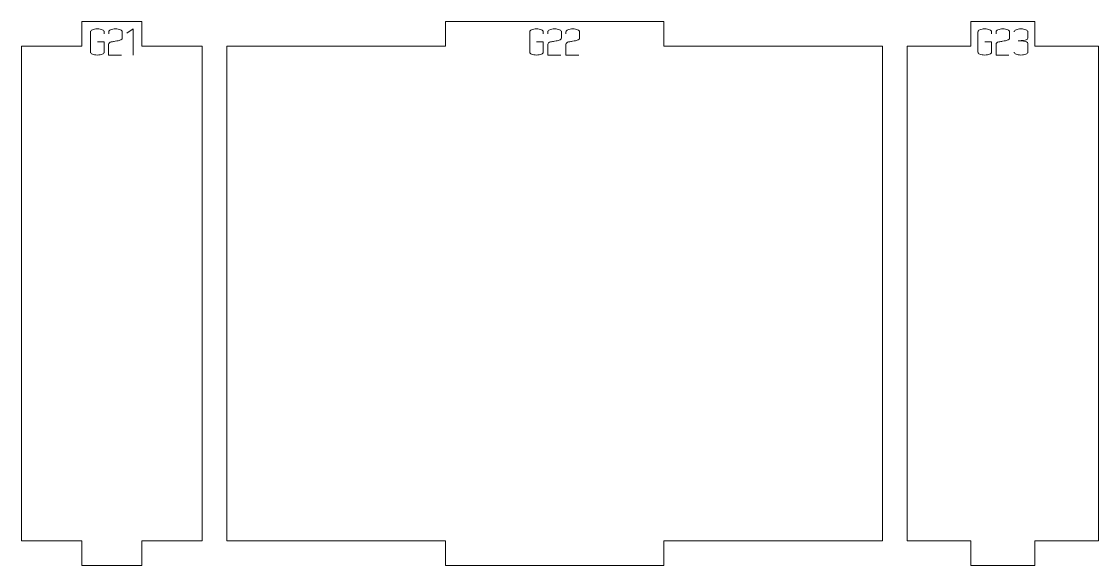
# Model space of a CAD drawing. Header units: centimetres. Extents: x -249 to 275, y -506 to 461.
# Drawn here: x -84.86 to -71.8, y -77.45 to -70.85 of the extents above; entities that cross this region are included whole.
import ezdxf

# ---------------------------------------------------------------- set-up
doc = ezdxf.new("R2010")
doc.units = ezdxf.units.CM
doc.header["$MEASUREMENT"] = 0
doc.layers.add('Capa 1', color=7, linetype='Continuous')

msp = doc.modelspace()

# ---------------------------------------------------------------- hatches: boundary and pattern name
at = {"layer": 'Capa 1', "true_color": 0x3e4095}
h = msp.add_hatch(color=175, dxfattribs=at)
edge = h.paths.add_edge_path()
edge.add_spline(control_points=[(-83.85869, -71.21865), (-83.85869, -71.22843), (-83.86656, -71.23676), (-83.88231, -71.24364), (-83.89805, -71.25052), (-83.9177, -71.25396), (-83.94124, -71.25396), (-83.96478, -71.25396), (-83.98443, -71.25052), (-84.00017, -71.24364), (-84.01592, -71.23676), (-84.02379, -71.22843), (-84.02379, -71.21865), (-84.02379, -71.21865), (-84.02379, -70.97283), (-84.02379, -70.97283), (-84.02379, -70.96305), (-84.01592, -70.95472), (-84.00017, -70.94784), (-83.98443, -70.94096), (-83.96478, -70.93752), (-83.94124, -70.93752), (-83.9177, -70.93752), (-83.89805, -70.94096), (-83.88231, -70.94784), (-83.86656, -70.95472), (-83.85869, -70.96305), (-83.85869, -70.97283), (-83.85869, -70.97283), (-83.85869, -70.9953), (-83.85869, -70.9953), (-83.85869, -70.9953), (-83.85869, -70.97283), (-83.85869, -70.97283), (-83.85869, -70.96305), (-83.86656, -70.95472), (-83.88231, -70.94784), (-83.89805, -70.94096), (-83.9177, -70.93752), (-83.94124, -70.93752), (-83.96478, -70.93752), (-83.98443, -70.94096), (-84.00017, -70.94784), (-84.01592, -70.95472), (-84.02379, -70.96305), (-84.02379, -70.97283), (-84.02379, -70.97283), (-84.02379, -71.21865), (-84.02379, -71.21865), (-84.02379, -71.22843), (-84.01592, -71.23676), (-84.00017, -71.24364), (-83.98443, -71.25052), (-83.96478, -71.25396), (-83.94124, -71.25396), (-83.9177, -71.25396), (-83.89805, -71.25052), (-83.88231, -71.24364), (-83.86656, -71.23676), (-83.85869, -71.22843), (-83.85869, -71.21865), (-83.85869, -71.21865), (-83.85869, -71.09574), (-83.85869, -71.09574), (-83.85869, -71.09574), (-83.94032, -71.09574), (-83.94032, -71.09574), (-83.94032, -71.09574), (-83.85869, -71.09574), (-83.85869, -71.09574), (-83.85869, -71.09574), (-83.85869, -71.21865), (-83.85869, -71.21865)], knot_values=[0, 0, 0, 0, 0.04166667, 0.04166667, 0.04166667, 0.08333333, 0.08333333, 0.08333333, 0.125, 0.125, 0.125, 0.16666667, 0.16666667, 0.16666667, 0.20833333, 0.20833333, 0.20833333, 0.25, 0.25, 0.25, 0.29166667, 0.29166667, 0.29166667, 0.33333333, 0.33333333, 0.33333333, 0.375, 0.375, 0.375, 0.41666667, 0.41666667, 0.41666667, 0.45833333, 0.45833333, 0.45833333, 0.5, 0.5, 0.5, 0.54166667, 0.54166667, 0.54166667, 0.58333333, 0.58333333, 0.58333333, 0.625, 0.625, 0.625, 0.66666667, 0.66666667, 0.66666667, 0.70833333, 0.70833333, 0.70833333, 0.75, 0.75, 0.75, 0.79166667, 0.79166667, 0.79166667, 0.83333333, 0.83333333, 0.83333333, 0.875, 0.875, 0.875, 0.91666667, 0.91666667, 0.91666667, 0.95833333, 0.95833333, 0.95833333, 1, 1, 1, 1], degree=3, periodic=1)
h = msp.add_hatch(color=175, dxfattribs=at)
edge = h.paths.add_edge_path()
edge.add_spline(control_points=[(-83.80412, -71.25396), (-83.80412, -71.25396), (-83.80412, -71.12142), (-83.80412, -71.12142), (-83.8032, -71.1095), (-83.79235, -71.10033), (-83.77156, -71.09391), (-83.763, -71.09329), (-83.75482, -71.0923), (-83.74702, -71.09092), (-83.73923, -71.08955), (-83.73135, -71.0881), (-83.7234, -71.08657), (-83.70873, -71.08412), (-83.69749, -71.08213), (-83.6897, -71.08061), (-83.6819, -71.07908), (-83.67433, -71.07709), (-83.66699, -71.07464), (-83.64804, -71.06761), (-83.63856, -71.05859), (-83.63856, -71.04759), (-83.63856, -71.04759), (-83.63856, -70.97283), (-83.63856, -70.97283), (-83.63856, -70.96305), (-83.64643, -70.95472), (-83.66218, -70.94784), (-83.67792, -70.94096), (-83.69757, -70.93752), (-83.72111, -70.93752), (-83.74465, -70.93752), (-83.7643, -70.94096), (-83.78004, -70.94784), (-83.79579, -70.95472), (-83.80366, -70.96305), (-83.80366, -70.97283), (-83.80366, -70.97283), (-83.80366, -70.9953), (-83.80366, -70.9953), (-83.80366, -70.9953), (-83.80366, -70.97283), (-83.80366, -70.97283), (-83.80366, -70.96305), (-83.79579, -70.95472), (-83.78004, -70.94784), (-83.7643, -70.94096), (-83.74465, -70.93752), (-83.72111, -70.93752), (-83.69757, -70.93752), (-83.67792, -70.94096), (-83.66218, -70.94784), (-83.64643, -70.95472), (-83.63856, -70.96305), (-83.63856, -70.97283), (-83.63856, -70.97283), (-83.63856, -71.04759), (-83.63856, -71.04759), (-83.63856, -71.05859), (-83.64804, -71.06761), (-83.66699, -71.07464), (-83.67433, -71.07709), (-83.6819, -71.07908), (-83.6897, -71.08061), (-83.69749, -71.08213), (-83.70873, -71.08412), (-83.7234, -71.08657), (-83.73135, -71.0881), (-83.73923, -71.08955), (-83.74702, -71.09092), (-83.75482, -71.0923), (-83.763, -71.09329), (-83.77156, -71.09391), (-83.79235, -71.10033), (-83.8032, -71.1095), (-83.80412, -71.12142), (-83.80412, -71.12142), (-83.80412, -71.25396), (-83.80412, -71.25396), (-83.80412, -71.25396), (-83.64727, -71.25396), (-83.64727, -71.25396), (-83.64727, -71.25396), (-83.80412, -71.25396), (-83.80412, -71.25396)], knot_values=[0, 0, 0, 0, 0.03571429, 0.03571429, 0.03571429, 0.07142857, 0.07142857, 0.07142857, 0.10714286, 0.10714286, 0.10714286, 0.14285714, 0.14285714, 0.14285714, 0.17857143, 0.17857143, 0.17857143, 0.21428571, 0.21428571, 0.21428571, 0.25, 0.25, 0.25, 0.28571429, 0.28571429, 0.28571429, 0.32142857, 0.32142857, 0.32142857, 0.35714286, 0.35714286, 0.35714286, 0.39285714, 0.39285714, 0.39285714, 0.42857143, 0.42857143, 0.42857143, 0.46428571, 0.46428571, 0.46428571, 0.5, 0.5, 0.5, 0.53571429, 0.53571429, 0.53571429, 0.57142857, 0.57142857, 0.57142857, 0.60714286, 0.60714286, 0.60714286, 0.64285714, 0.64285714, 0.64285714, 0.67857143, 0.67857143, 0.67857143, 0.71428571, 0.71428571, 0.71428571, 0.75, 0.75, 0.75, 0.78571429, 0.78571429, 0.78571429, 0.82142857, 0.82142857, 0.82142857, 0.85714286, 0.85714286, 0.85714286, 0.89285714, 0.89285714, 0.89285714, 0.92857143, 0.92857143, 0.92857143, 0.96428571, 0.96428571, 0.96428571, 1, 1, 1, 1], degree=3, periodic=1)
h = msp.add_hatch(color=175, dxfattribs=at)
edge = h.paths.add_edge_path()
edge.add_spline(control_points=[(-83.5074, -70.93706), (-83.5074, -70.93706), (-83.58353, -70.9898), (-83.58353, -70.9898), (-83.58353, -70.9898), (-83.5074, -70.93706), (-83.5074, -70.93706), (-83.5074, -70.93706), (-83.5074, -71.25396), (-83.5074, -71.25396), (-83.5074, -71.25396), (-83.5074, -70.93706), (-83.5074, -70.93706)], knot_values=[0, 0, 0, 0, 0.25, 0.25, 0.25, 0.5, 0.5, 0.5, 0.75, 0.75, 0.75, 1, 1, 1, 1], degree=3, periodic=1)
h = msp.add_hatch(color=175, dxfattribs=at)
edge = h.paths.add_edge_path()
edge.add_spline(control_points=[(-78.53117, -71.21865), (-78.53117, -71.22843), (-78.53904, -71.23676), (-78.55479, -71.24364), (-78.57053, -71.25052), (-78.59018, -71.25396), (-78.61372, -71.25396), (-78.63726, -71.25396), (-78.65691, -71.25052), (-78.67265, -71.24364), (-78.6884, -71.23676), (-78.69627, -71.22843), (-78.69627, -71.21865), (-78.69627, -71.21865), (-78.69627, -70.97283), (-78.69627, -70.97283), (-78.69627, -70.96305), (-78.6884, -70.95472), (-78.67265, -70.94784), (-78.65691, -70.94096), (-78.63726, -70.93752), (-78.61372, -70.93752), (-78.59018, -70.93752), (-78.57053, -70.94096), (-78.55479, -70.94784), (-78.53904, -70.95472), (-78.53117, -70.96305), (-78.53117, -70.97283), (-78.53117, -70.97283), (-78.53117, -70.9953), (-78.53117, -70.9953), (-78.53117, -70.9953), (-78.53117, -70.97283), (-78.53117, -70.97283), (-78.53117, -70.96305), (-78.53904, -70.95472), (-78.55479, -70.94784), (-78.57053, -70.94096), (-78.59018, -70.93752), (-78.61372, -70.93752), (-78.63726, -70.93752), (-78.65691, -70.94096), (-78.67265, -70.94784), (-78.6884, -70.95472), (-78.69627, -70.96305), (-78.69627, -70.97283), (-78.69627, -70.97283), (-78.69627, -71.21865), (-78.69627, -71.21865), (-78.69627, -71.22843), (-78.6884, -71.23676), (-78.67265, -71.24364), (-78.65691, -71.25052), (-78.63726, -71.25396), (-78.61372, -71.25396), (-78.59018, -71.25396), (-78.57053, -71.25052), (-78.55479, -71.24364), (-78.53904, -71.23676), (-78.53117, -71.22843), (-78.53117, -71.21865), (-78.53117, -71.21865), (-78.53117, -71.09574), (-78.53117, -71.09574), (-78.53117, -71.09574), (-78.6128, -71.09574), (-78.6128, -71.09574), (-78.6128, -71.09574), (-78.53117, -71.09574), (-78.53117, -71.09574), (-78.53117, -71.09574), (-78.53117, -71.21865), (-78.53117, -71.21865)], knot_values=[0, 0, 0, 0, 0.04166667, 0.04166667, 0.04166667, 0.08333333, 0.08333333, 0.08333333, 0.125, 0.125, 0.125, 0.16666667, 0.16666667, 0.16666667, 0.20833333, 0.20833333, 0.20833333, 0.25, 0.25, 0.25, 0.29166667, 0.29166667, 0.29166667, 0.33333333, 0.33333333, 0.33333333, 0.375, 0.375, 0.375, 0.41666667, 0.41666667, 0.41666667, 0.45833333, 0.45833333, 0.45833333, 0.5, 0.5, 0.5, 0.54166667, 0.54166667, 0.54166667, 0.58333333, 0.58333333, 0.58333333, 0.625, 0.625, 0.625, 0.66666667, 0.66666667, 0.66666667, 0.70833333, 0.70833333, 0.70833333, 0.75, 0.75, 0.75, 0.79166667, 0.79166667, 0.79166667, 0.83333333, 0.83333333, 0.83333333, 0.875, 0.875, 0.875, 0.91666667, 0.91666667, 0.91666667, 0.95833333, 0.95833333, 0.95833333, 1, 1, 1, 1], degree=3, periodic=1)
h = msp.add_hatch(color=175, dxfattribs=at)
edge = h.paths.add_edge_path()
edge.add_spline(control_points=[(-78.4766, -71.25396), (-78.4766, -71.25396), (-78.4766, -71.12142), (-78.4766, -71.12142), (-78.47568, -71.1095), (-78.46483, -71.10033), (-78.44404, -71.09391), (-78.43548, -71.09329), (-78.4273, -71.0923), (-78.4195, -71.09092), (-78.41171, -71.08955), (-78.40383, -71.0881), (-78.39588, -71.08657), (-78.38121, -71.08412), (-78.36997, -71.08213), (-78.36218, -71.08061), (-78.35438, -71.07908), (-78.34681, -71.07709), (-78.33947, -71.07464), (-78.32052, -71.06761), (-78.31104, -71.05859), (-78.31104, -71.04759), (-78.31104, -71.04759), (-78.31104, -70.97283), (-78.31104, -70.97283), (-78.31104, -70.96305), (-78.31891, -70.95472), (-78.33466, -70.94784), (-78.3504, -70.94096), (-78.37005, -70.93752), (-78.39359, -70.93752), (-78.41713, -70.93752), (-78.43678, -70.94096), (-78.45252, -70.94784), (-78.46827, -70.95472), (-78.47614, -70.96305), (-78.47614, -70.97283), (-78.47614, -70.97283), (-78.47614, -70.9953), (-78.47614, -70.9953), (-78.47614, -70.9953), (-78.47614, -70.97283), (-78.47614, -70.97283), (-78.47614, -70.96305), (-78.46827, -70.95472), (-78.45252, -70.94784), (-78.43678, -70.94096), (-78.41713, -70.93752), (-78.39359, -70.93752), (-78.37005, -70.93752), (-78.3504, -70.94096), (-78.33466, -70.94784), (-78.31891, -70.95472), (-78.31104, -70.96305), (-78.31104, -70.97283), (-78.31104, -70.97283), (-78.31104, -71.04759), (-78.31104, -71.04759), (-78.31104, -71.05859), (-78.32052, -71.06761), (-78.33947, -71.07464), (-78.34681, -71.07709), (-78.35438, -71.07908), (-78.36218, -71.08061), (-78.36997, -71.08213), (-78.38121, -71.08412), (-78.39588, -71.08657), (-78.40383, -71.0881), (-78.41171, -71.08955), (-78.4195, -71.09092), (-78.4273, -71.0923), (-78.43548, -71.09329), (-78.44404, -71.09391), (-78.46483, -71.10033), (-78.47568, -71.1095), (-78.4766, -71.12142), (-78.4766, -71.12142), (-78.4766, -71.25396), (-78.4766, -71.25396), (-78.4766, -71.25396), (-78.31975, -71.25396), (-78.31975, -71.25396), (-78.31975, -71.25396), (-78.4766, -71.25396), (-78.4766, -71.25396)], knot_values=[0, 0, 0, 0, 0.03571429, 0.03571429, 0.03571429, 0.07142857, 0.07142857, 0.07142857, 0.10714286, 0.10714286, 0.10714286, 0.14285714, 0.14285714, 0.14285714, 0.17857143, 0.17857143, 0.17857143, 0.21428571, 0.21428571, 0.21428571, 0.25, 0.25, 0.25, 0.28571429, 0.28571429, 0.28571429, 0.32142857, 0.32142857, 0.32142857, 0.35714286, 0.35714286, 0.35714286, 0.39285714, 0.39285714, 0.39285714, 0.42857143, 0.42857143, 0.42857143, 0.46428571, 0.46428571, 0.46428571, 0.5, 0.5, 0.5, 0.53571429, 0.53571429, 0.53571429, 0.57142857, 0.57142857, 0.57142857, 0.60714286, 0.60714286, 0.60714286, 0.64285714, 0.64285714, 0.64285714, 0.67857143, 0.67857143, 0.67857143, 0.71428571, 0.71428571, 0.71428571, 0.75, 0.75, 0.75, 0.78571429, 0.78571429, 0.78571429, 0.82142857, 0.82142857, 0.82142857, 0.85714286, 0.85714286, 0.85714286, 0.89285714, 0.89285714, 0.89285714, 0.92857143, 0.92857143, 0.92857143, 0.96428571, 0.96428571, 0.96428571, 1, 1, 1, 1], degree=3, periodic=1)
h = msp.add_hatch(color=175, dxfattribs=at)
edge = h.paths.add_edge_path()
edge.add_spline(control_points=[(-78.25647, -71.25396), (-78.25647, -71.25396), (-78.25647, -71.12142), (-78.25647, -71.12142), (-78.25555, -71.1095), (-78.2447, -71.10033), (-78.22391, -71.09391), (-78.21535, -71.09329), (-78.20717, -71.0923), (-78.19937, -71.09092), (-78.19158, -71.08955), (-78.1837, -71.0881), (-78.17575, -71.08657), (-78.16108, -71.08412), (-78.14984, -71.08213), (-78.14205, -71.08061), (-78.13425, -71.07908), (-78.12668, -71.07709), (-78.11934, -71.07464), (-78.10039, -71.06761), (-78.09091, -71.05859), (-78.09091, -71.04759), (-78.09091, -71.04759), (-78.09091, -70.97283), (-78.09091, -70.97283), (-78.09091, -70.96305), (-78.09878, -70.95472), (-78.11453, -70.94784), (-78.13027, -70.94096), (-78.14992, -70.93752), (-78.17346, -70.93752), (-78.197, -70.93752), (-78.21665, -70.94096), (-78.23239, -70.94784), (-78.24814, -70.95472), (-78.25601, -70.96305), (-78.25601, -70.97283), (-78.25601, -70.97283), (-78.25601, -70.9953), (-78.25601, -70.9953), (-78.25601, -70.9953), (-78.25601, -70.97283), (-78.25601, -70.97283), (-78.25601, -70.96305), (-78.24814, -70.95472), (-78.23239, -70.94784), (-78.21665, -70.94096), (-78.197, -70.93752), (-78.17346, -70.93752), (-78.14992, -70.93752), (-78.13027, -70.94096), (-78.11453, -70.94784), (-78.09878, -70.95472), (-78.09091, -70.96305), (-78.09091, -70.97283), (-78.09091, -70.97283), (-78.09091, -71.04759), (-78.09091, -71.04759), (-78.09091, -71.05859), (-78.10039, -71.06761), (-78.11934, -71.07464), (-78.12668, -71.07709), (-78.13425, -71.07908), (-78.14205, -71.08061), (-78.14984, -71.08213), (-78.16108, -71.08412), (-78.17575, -71.08657), (-78.1837, -71.0881), (-78.19158, -71.08955), (-78.19937, -71.09092), (-78.20717, -71.0923), (-78.21535, -71.09329), (-78.22391, -71.09391), (-78.2447, -71.10033), (-78.25555, -71.1095), (-78.25647, -71.12142), (-78.25647, -71.12142), (-78.25647, -71.25396), (-78.25647, -71.25396), (-78.25647, -71.25396), (-78.09962, -71.25396), (-78.09962, -71.25396), (-78.09962, -71.25396), (-78.25647, -71.25396), (-78.25647, -71.25396)], knot_values=[0, 0, 0, 0, 0.03571429, 0.03571429, 0.03571429, 0.07142857, 0.07142857, 0.07142857, 0.10714286, 0.10714286, 0.10714286, 0.14285714, 0.14285714, 0.14285714, 0.17857143, 0.17857143, 0.17857143, 0.21428571, 0.21428571, 0.21428571, 0.25, 0.25, 0.25, 0.28571429, 0.28571429, 0.28571429, 0.32142857, 0.32142857, 0.32142857, 0.35714286, 0.35714286, 0.35714286, 0.39285714, 0.39285714, 0.39285714, 0.42857143, 0.42857143, 0.42857143, 0.46428571, 0.46428571, 0.46428571, 0.5, 0.5, 0.5, 0.53571429, 0.53571429, 0.53571429, 0.57142857, 0.57142857, 0.57142857, 0.60714286, 0.60714286, 0.60714286, 0.64285714, 0.64285714, 0.64285714, 0.67857143, 0.67857143, 0.67857143, 0.71428571, 0.71428571, 0.71428571, 0.75, 0.75, 0.75, 0.78571429, 0.78571429, 0.78571429, 0.82142857, 0.82142857, 0.82142857, 0.85714286, 0.85714286, 0.85714286, 0.89285714, 0.89285714, 0.89285714, 0.92857143, 0.92857143, 0.92857143, 0.96428571, 0.96428571, 0.96428571, 1, 1, 1, 1], degree=3, periodic=1)
h = msp.add_hatch(color=175, dxfattribs=at)
edge = h.paths.add_edge_path()
edge.add_spline(control_points=[(-73.09437, -71.21865), (-73.09437, -71.22843), (-73.10224, -71.23676), (-73.11799, -71.24364), (-73.13373, -71.25052), (-73.15338, -71.25396), (-73.17692, -71.25396), (-73.20046, -71.25396), (-73.22011, -71.25052), (-73.23585, -71.24364), (-73.2516, -71.23676), (-73.25947, -71.22843), (-73.25947, -71.21865), (-73.25947, -71.21865), (-73.25947, -70.97283), (-73.25947, -70.97283), (-73.25947, -70.96305), (-73.2516, -70.95472), (-73.23585, -70.94784), (-73.22011, -70.94096), (-73.20046, -70.93752), (-73.17692, -70.93752), (-73.15338, -70.93752), (-73.13373, -70.94096), (-73.11799, -70.94784), (-73.10224, -70.95472), (-73.09437, -70.96305), (-73.09437, -70.97283), (-73.09437, -70.97283), (-73.09437, -70.9953), (-73.09437, -70.9953), (-73.09437, -70.9953), (-73.09437, -70.97283), (-73.09437, -70.97283), (-73.09437, -70.96305), (-73.10224, -70.95472), (-73.11799, -70.94784), (-73.13373, -70.94096), (-73.15338, -70.93752), (-73.17692, -70.93752), (-73.20046, -70.93752), (-73.22011, -70.94096), (-73.23585, -70.94784), (-73.2516, -70.95472), (-73.25947, -70.96305), (-73.25947, -70.97283), (-73.25947, -70.97283), (-73.25947, -71.21865), (-73.25947, -71.21865), (-73.25947, -71.22843), (-73.2516, -71.23676), (-73.23585, -71.24364), (-73.22011, -71.25052), (-73.20046, -71.25396), (-73.17692, -71.25396), (-73.15338, -71.25396), (-73.13373, -71.25052), (-73.11799, -71.24364), (-73.10224, -71.23676), (-73.09437, -71.22843), (-73.09437, -71.21865), (-73.09437, -71.21865), (-73.09437, -71.09574), (-73.09437, -71.09574), (-73.09437, -71.09574), (-73.176, -71.09574), (-73.176, -71.09574), (-73.176, -71.09574), (-73.09437, -71.09574), (-73.09437, -71.09574), (-73.09437, -71.09574), (-73.09437, -71.21865), (-73.09437, -71.21865)], knot_values=[0, 0, 0, 0, 0.04166667, 0.04166667, 0.04166667, 0.08333333, 0.08333333, 0.08333333, 0.125, 0.125, 0.125, 0.16666667, 0.16666667, 0.16666667, 0.20833333, 0.20833333, 0.20833333, 0.25, 0.25, 0.25, 0.29166667, 0.29166667, 0.29166667, 0.33333333, 0.33333333, 0.33333333, 0.375, 0.375, 0.375, 0.41666667, 0.41666667, 0.41666667, 0.45833333, 0.45833333, 0.45833333, 0.5, 0.5, 0.5, 0.54166667, 0.54166667, 0.54166667, 0.58333333, 0.58333333, 0.58333333, 0.625, 0.625, 0.625, 0.66666667, 0.66666667, 0.66666667, 0.70833333, 0.70833333, 0.70833333, 0.75, 0.75, 0.75, 0.79166667, 0.79166667, 0.79166667, 0.83333333, 0.83333333, 0.83333333, 0.875, 0.875, 0.875, 0.91666667, 0.91666667, 0.91666667, 0.95833333, 0.95833333, 0.95833333, 1, 1, 1, 1], degree=3, periodic=1)
h = msp.add_hatch(color=175, dxfattribs=at)
edge = h.paths.add_edge_path()
edge.add_spline(control_points=[(-73.0398, -71.25396), (-73.0398, -71.25396), (-73.0398, -71.12142), (-73.0398, -71.12142), (-73.03888, -71.1095), (-73.02803, -71.10033), (-73.00724, -71.09391), (-72.99868, -71.09329), (-72.9905, -71.0923), (-72.9827, -71.09092), (-72.97491, -71.08955), (-72.96703, -71.0881), (-72.95908, -71.08657), (-72.94441, -71.08412), (-72.93317, -71.08213), (-72.92538, -71.08061), (-72.91758, -71.07908), (-72.91001, -71.07709), (-72.90267, -71.07464), (-72.88372, -71.06761), (-72.87424, -71.05859), (-72.87424, -71.04759), (-72.87424, -71.04759), (-72.87424, -70.97283), (-72.87424, -70.97283), (-72.87424, -70.96305), (-72.88211, -70.95472), (-72.89786, -70.94784), (-72.9136, -70.94096), (-72.93325, -70.93752), (-72.95679, -70.93752), (-72.98033, -70.93752), (-72.99998, -70.94096), (-73.01572, -70.94784), (-73.03147, -70.95472), (-73.03934, -70.96305), (-73.03934, -70.97283), (-73.03934, -70.97283), (-73.03934, -70.9953), (-73.03934, -70.9953), (-73.03934, -70.9953), (-73.03934, -70.97283), (-73.03934, -70.97283), (-73.03934, -70.96305), (-73.03147, -70.95472), (-73.01572, -70.94784), (-72.99998, -70.94096), (-72.98033, -70.93752), (-72.95679, -70.93752), (-72.93325, -70.93752), (-72.9136, -70.94096), (-72.89786, -70.94784), (-72.88211, -70.95472), (-72.87424, -70.96305), (-72.87424, -70.97283), (-72.87424, -70.97283), (-72.87424, -71.04759), (-72.87424, -71.04759), (-72.87424, -71.05859), (-72.88372, -71.06761), (-72.90267, -71.07464), (-72.91001, -71.07709), (-72.91758, -71.07908), (-72.92538, -71.08061), (-72.93317, -71.08213), (-72.94441, -71.08412), (-72.95908, -71.08657), (-72.96703, -71.0881), (-72.97491, -71.08955), (-72.9827, -71.09092), (-72.9905, -71.0923), (-72.99868, -71.09329), (-73.00724, -71.09391), (-73.02803, -71.10033), (-73.03888, -71.1095), (-73.0398, -71.12142), (-73.0398, -71.12142), (-73.0398, -71.25396), (-73.0398, -71.25396), (-73.0398, -71.25396), (-72.88295, -71.25396), (-72.88295, -71.25396), (-72.88295, -71.25396), (-73.0398, -71.25396), (-73.0398, -71.25396)], knot_values=[0, 0, 0, 0, 0.03571429, 0.03571429, 0.03571429, 0.07142857, 0.07142857, 0.07142857, 0.10714286, 0.10714286, 0.10714286, 0.14285714, 0.14285714, 0.14285714, 0.17857143, 0.17857143, 0.17857143, 0.21428571, 0.21428571, 0.21428571, 0.25, 0.25, 0.25, 0.28571429, 0.28571429, 0.28571429, 0.32142857, 0.32142857, 0.32142857, 0.35714286, 0.35714286, 0.35714286, 0.39285714, 0.39285714, 0.39285714, 0.42857143, 0.42857143, 0.42857143, 0.46428571, 0.46428571, 0.46428571, 0.5, 0.5, 0.5, 0.53571429, 0.53571429, 0.53571429, 0.57142857, 0.57142857, 0.57142857, 0.60714286, 0.60714286, 0.60714286, 0.64285714, 0.64285714, 0.64285714, 0.67857143, 0.67857143, 0.67857143, 0.71428571, 0.71428571, 0.71428571, 0.75, 0.75, 0.75, 0.78571429, 0.78571429, 0.78571429, 0.82142857, 0.82142857, 0.82142857, 0.85714286, 0.85714286, 0.85714286, 0.89285714, 0.89285714, 0.89285714, 0.92857143, 0.92857143, 0.92857143, 0.96428571, 0.96428571, 0.96428571, 1, 1, 1, 1], degree=3, periodic=1)
h = msp.add_hatch(color=175, dxfattribs=at)
edge = h.paths.add_edge_path()
edge.add_spline(control_points=[(-72.73666, -71.25396), (-72.7602, -71.25396), (-72.77985, -71.25052), (-72.79559, -71.24364), (-72.81134, -71.23676), (-72.81921, -71.22843), (-72.81921, -71.21865), (-72.81921, -71.22843), (-72.81134, -71.23676), (-72.79559, -71.24364), (-72.77985, -71.25052), (-72.7602, -71.25396), (-72.73666, -71.25396), (-72.71312, -71.25396), (-72.69347, -71.25052), (-72.67773, -71.24364), (-72.66198, -71.23676), (-72.65411, -71.22843), (-72.65411, -71.21865), (-72.65411, -71.21865), (-72.65411, -71.11546), (-72.65411, -71.11546), (-72.65411, -71.1072), (-72.65977, -71.10002), (-72.67108, -71.09391), (-72.68239, -71.08779), (-72.71556, -71.08366), (-72.7706, -71.08152), (-72.71587, -71.07816), (-72.683, -71.07418), (-72.672, -71.0696), (-72.66099, -71.06501), (-72.65503, -71.05752), (-72.65411, -71.04713), (-72.65411, -71.04713), (-72.65411, -70.97283), (-72.65411, -70.97283), (-72.65411, -70.96305), (-72.66198, -70.95472), (-72.67773, -70.94784), (-72.69347, -70.94096), (-72.71312, -70.93752), (-72.73666, -70.93752), (-72.7602, -70.93752), (-72.77985, -70.94096), (-72.79559, -70.94784), (-72.81134, -70.95472), (-72.81921, -70.96305), (-72.81921, -70.97283), (-72.81921, -70.96305), (-72.81134, -70.95472), (-72.79559, -70.94784), (-72.77985, -70.94096), (-72.7602, -70.93752), (-72.73666, -70.93752), (-72.71312, -70.93752), (-72.69347, -70.94096), (-72.67773, -70.94784), (-72.66198, -70.95472), (-72.65411, -70.96305), (-72.65411, -70.97283), (-72.65411, -70.97283), (-72.65411, -71.04713), (-72.65411, -71.04713), (-72.65503, -71.05752), (-72.66099, -71.06501), (-72.672, -71.0696), (-72.683, -71.07418), (-72.71587, -71.07816), (-72.7706, -71.08152), (-72.71556, -71.08366), (-72.68239, -71.08779), (-72.67108, -71.09391), (-72.65977, -71.10002), (-72.65411, -71.1072), (-72.65411, -71.11546), (-72.65411, -71.11546), (-72.65411, -71.21865), (-72.65411, -71.21865), (-72.65411, -71.22843), (-72.66198, -71.23676), (-72.67773, -71.24364), (-72.69347, -71.25052), (-72.71312, -71.25396), (-72.73666, -71.25396)], knot_values=[0, 0, 0, 0, 0.03571429, 0.03571429, 0.03571429, 0.07142857, 0.07142857, 0.07142857, 0.10714286, 0.10714286, 0.10714286, 0.14285714, 0.14285714, 0.14285714, 0.17857143, 0.17857143, 0.17857143, 0.21428571, 0.21428571, 0.21428571, 0.25, 0.25, 0.25, 0.28571429, 0.28571429, 0.28571429, 0.32142857, 0.32142857, 0.32142857, 0.35714286, 0.35714286, 0.35714286, 0.39285714, 0.39285714, 0.39285714, 0.42857143, 0.42857143, 0.42857143, 0.46428571, 0.46428571, 0.46428571, 0.5, 0.5, 0.5, 0.53571429, 0.53571429, 0.53571429, 0.57142857, 0.57142857, 0.57142857, 0.60714286, 0.60714286, 0.60714286, 0.64285714, 0.64285714, 0.64285714, 0.67857143, 0.67857143, 0.67857143, 0.71428571, 0.71428571, 0.71428571, 0.75, 0.75, 0.75, 0.78571429, 0.78571429, 0.78571429, 0.82142857, 0.82142857, 0.82142857, 0.85714286, 0.85714286, 0.85714286, 0.89285714, 0.89285714, 0.89285714, 0.92857143, 0.92857143, 0.92857143, 0.96428571, 0.96428571, 0.96428571, 1, 1, 1, 1], degree=3, periodic=1)

# ---------------------------------------------------------------- linework, layer by layer
at = {"layer": 'Capa 1', "color": 240, "lineweight": 9}
for points in [[(-84.86065, -71.14756), (-84.86065, -71.14756), (-84.86065, -77.14756), (-84.86065, -77.14756), (-84.86065, -77.14756), (-84.13061, -77.14756), (-84.13061, -77.14756), (-84.13061, -77.14756), (-84.13061, -77.44756), (-84.13061, -77.44756), (-84.13061, -77.44756), (-83.40057, -77.44756), (-83.40057, -77.44756), (-83.40057, -77.44756), (-83.40057, -77.14756), (-83.40057, -77.14756), (-83.40057, -77.14756), (-82.67053, -77.14756), (-82.67053, -77.14756), (-82.67053, -77.14756), (-82.67053, -71.14756), (-82.67053, -71.14756), (-82.67053, -71.14756), (-83.40057, -71.14756), (-83.40057, -71.14756), (-83.40057, -71.14756), (-83.40057, -70.84756), (-83.40057, -70.84756), (-83.40057, -70.84756), (-84.13061, -70.84756), (-84.13061, -70.84756), (-84.13061, -70.84756), (-84.13061, -71.14756), (-84.13061, -71.14756), (-84.13061, -71.14756), (-84.86065, -71.14756), (-84.86065, -71.14756)], [(-82.37053, -71.14756), (-82.37053, -71.14756), (-82.37053, -77.14756), (-82.37053, -77.14756), (-82.37053, -77.14756), (-79.71924, -77.14756), (-79.71924, -77.14756), (-79.71924, -77.14756), (-79.71924, -77.44756), (-79.71924, -77.44756), (-79.71924, -77.44756), (-77.06795, -77.44756), (-77.06795, -77.44756), (-77.06795, -77.44756), (-77.06795, -77.14756), (-77.06795, -77.14756), (-77.06795, -77.14756), (-74.41666, -77.14756), (-74.41666, -77.14756), (-74.41666, -77.14756), (-74.41666, -71.14756), (-74.41666, -71.14756), (-74.41666, -71.14756), (-77.06795, -71.14756), (-77.06795, -71.14756), (-77.06795, -71.14756), (-77.06795, -70.84756), (-77.06795, -70.84756), (-77.06795, -70.84756), (-79.71924, -70.84756), (-79.71924, -70.84756), (-79.71924, -70.84756), (-79.71924, -71.14756), (-79.71924, -71.14756), (-79.71924, -71.14756), (-82.37053, -71.14756), (-82.37053, -71.14756)], [(-74.11666, -71.14756), (-74.11666, -71.14756), (-74.11666, -77.14756), (-74.11666, -77.14756), (-74.11666, -77.14756), (-73.34341, -77.14756), (-73.34341, -77.14756), (-73.34341, -77.14756), (-73.34341, -77.44756), (-73.34341, -77.44756), (-73.34341, -77.44756), (-72.57016, -77.44756), (-72.57016, -77.44756), (-72.57016, -77.44756), (-72.57016, -77.14756), (-72.57016, -77.14756), (-72.57016, -77.14756), (-71.79692, -77.14756), (-71.79692, -77.14756), (-71.79692, -77.14756), (-71.79692, -71.14756), (-71.79692, -71.14756), (-71.79692, -71.14756), (-72.57016, -71.14756), (-72.57016, -71.14756), (-72.57016, -71.14756), (-72.57016, -70.84756), (-72.57016, -70.84756), (-72.57016, -70.84756), (-73.34341, -70.84756), (-73.34341, -70.84756), (-73.34341, -70.84756), (-73.34341, -71.14756), (-73.34341, -71.14756), (-73.34341, -71.14756), (-74.11666, -71.14756), (-74.11666, -71.14756)]]:
    msp.add_open_spline(points, degree=3, knots=[0, 0, 0, 0, 0.08333333, 0.08333333, 0.08333333, 0.16666667, 0.16666667, 0.16666667, 0.25, 0.25, 0.25, 0.33333333, 0.33333333, 0.33333333, 0.41666667, 0.41666667, 0.41666667, 0.5, 0.5, 0.5, 0.58333333, 0.58333333, 0.58333333, 0.66666667, 0.66666667, 0.66666667, 0.75, 0.75, 0.75, 0.83333333, 0.83333333, 0.83333333, 0.91666667, 0.91666667, 0.91666667, 1, 1, 1, 1], dxfattribs=at)
at = {"layer": 'Capa 1', "color": 114, "lineweight": 9}
for points, knots in [([(-83.85869, -71.21865), (-83.85869, -71.22843), (-83.86656, -71.23676), (-83.88231, -71.24364), (-83.89805, -71.25052), (-83.9177, -71.25396), (-83.94124, -71.25396), (-83.96478, -71.25396), (-83.98443, -71.25052), (-84.00017, -71.24364), (-84.01592, -71.23676), (-84.02379, -71.22843), (-84.02379, -71.21865), (-84.02379, -71.21865), (-84.02379, -70.97283), (-84.02379, -70.97283), (-84.02379, -70.96305), (-84.01592, -70.95472), (-84.00017, -70.94784), (-83.98443, -70.94096), (-83.96478, -70.93752), (-83.94124, -70.93752), (-83.9177, -70.93752), (-83.89805, -70.94096), (-83.88231, -70.94784), (-83.86656, -70.95472), (-83.85869, -70.96305), (-83.85869, -70.97283), (-83.85869, -70.97283), (-83.85869, -70.9953), (-83.85869, -70.9953), (-83.85869, -70.9953), (-83.85869, -70.97283), (-83.85869, -70.97283), (-83.85869, -70.96305), (-83.86656, -70.95472), (-83.88231, -70.94784), (-83.89805, -70.94096), (-83.9177, -70.93752), (-83.94124, -70.93752), (-83.96478, -70.93752), (-83.98443, -70.94096), (-84.00017, -70.94784), (-84.01592, -70.95472), (-84.02379, -70.96305), (-84.02379, -70.97283), (-84.02379, -70.97283), (-84.02379, -71.21865), (-84.02379, -71.21865), (-84.02379, -71.22843), (-84.01592, -71.23676), (-84.00017, -71.24364), (-83.98443, -71.25052), (-83.96478, -71.25396), (-83.94124, -71.25396), (-83.9177, -71.25396), (-83.89805, -71.25052), (-83.88231, -71.24364), (-83.86656, -71.23676), (-83.85869, -71.22843), (-83.85869, -71.21865), (-83.85869, -71.21865), (-83.85869, -71.09574), (-83.85869, -71.09574), (-83.85869, -71.09574), (-83.94032, -71.09574), (-83.94032, -71.09574), (-83.94032, -71.09574), (-83.85869, -71.09574), (-83.85869, -71.09574), (-83.85869, -71.09574), (-83.85869, -71.21865), (-83.85869, -71.21865)], [0, 0, 0, 0, 0.04166667, 0.04166667, 0.04166667, 0.08333333, 0.08333333, 0.08333333, 0.125, 0.125, 0.125, 0.16666667, 0.16666667, 0.16666667, 0.20833333, 0.20833333, 0.20833333, 0.25, 0.25, 0.25, 0.29166667, 0.29166667, 0.29166667, 0.33333333, 0.33333333, 0.33333333, 0.375, 0.375, 0.375, 0.41666667, 0.41666667, 0.41666667, 0.45833333, 0.45833333, 0.45833333, 0.5, 0.5, 0.5, 0.54166667, 0.54166667, 0.54166667, 0.58333333, 0.58333333, 0.58333333, 0.625, 0.625, 0.625, 0.66666667, 0.66666667, 0.66666667, 0.70833333, 0.70833333, 0.70833333, 0.75, 0.75, 0.75, 0.79166667, 0.79166667, 0.79166667, 0.83333333, 0.83333333, 0.83333333, 0.875, 0.875, 0.875, 0.91666667, 0.91666667, 0.91666667, 0.95833333, 0.95833333, 0.95833333, 1, 1, 1, 1]), ([(-83.80412, -71.25396), (-83.80412, -71.25396), (-83.80412, -71.12142), (-83.80412, -71.12142), (-83.8032, -71.1095), (-83.79235, -71.10033), (-83.77156, -71.09391), (-83.763, -71.09329), (-83.75482, -71.0923), (-83.74702, -71.09092), (-83.73923, -71.08955), (-83.73135, -71.0881), (-83.7234, -71.08657), (-83.70873, -71.08412), (-83.69749, -71.08213), (-83.6897, -71.08061), (-83.6819, -71.07908), (-83.67433, -71.07709), (-83.66699, -71.07464), (-83.64804, -71.06761), (-83.63856, -71.05859), (-83.63856, -71.04759), (-83.63856, -71.04759), (-83.63856, -70.97283), (-83.63856, -70.97283), (-83.63856, -70.96305), (-83.64643, -70.95472), (-83.66218, -70.94784), (-83.67792, -70.94096), (-83.69757, -70.93752), (-83.72111, -70.93752), (-83.74465, -70.93752), (-83.7643, -70.94096), (-83.78004, -70.94784), (-83.79579, -70.95472), (-83.80366, -70.96305), (-83.80366, -70.97283), (-83.80366, -70.97283), (-83.80366, -70.9953), (-83.80366, -70.9953), (-83.80366, -70.9953), (-83.80366, -70.97283), (-83.80366, -70.97283), (-83.80366, -70.96305), (-83.79579, -70.95472), (-83.78004, -70.94784), (-83.7643, -70.94096), (-83.74465, -70.93752), (-83.72111, -70.93752), (-83.69757, -70.93752), (-83.67792, -70.94096), (-83.66218, -70.94784), (-83.64643, -70.95472), (-83.63856, -70.96305), (-83.63856, -70.97283), (-83.63856, -70.97283), (-83.63856, -71.04759), (-83.63856, -71.04759), (-83.63856, -71.05859), (-83.64804, -71.06761), (-83.66699, -71.07464), (-83.67433, -71.07709), (-83.6819, -71.07908), (-83.6897, -71.08061), (-83.69749, -71.08213), (-83.70873, -71.08412), (-83.7234, -71.08657), (-83.73135, -71.0881), (-83.73923, -71.08955), (-83.74702, -71.09092), (-83.75482, -71.0923), (-83.763, -71.09329), (-83.77156, -71.09391), (-83.79235, -71.10033), (-83.8032, -71.1095), (-83.80412, -71.12142), (-83.80412, -71.12142), (-83.80412, -71.25396), (-83.80412, -71.25396), (-83.80412, -71.25396), (-83.64727, -71.25396), (-83.64727, -71.25396), (-83.64727, -71.25396), (-83.80412, -71.25396), (-83.80412, -71.25396)], [0, 0, 0, 0, 0.03571429, 0.03571429, 0.03571429, 0.07142857, 0.07142857, 0.07142857, 0.10714286, 0.10714286, 0.10714286, 0.14285714, 0.14285714, 0.14285714, 0.17857143, 0.17857143, 0.17857143, 0.21428571, 0.21428571, 0.21428571, 0.25, 0.25, 0.25, 0.28571429, 0.28571429, 0.28571429, 0.32142857, 0.32142857, 0.32142857, 0.35714286, 0.35714286, 0.35714286, 0.39285714, 0.39285714, 0.39285714, 0.42857143, 0.42857143, 0.42857143, 0.46428571, 0.46428571, 0.46428571, 0.5, 0.5, 0.5, 0.53571429, 0.53571429, 0.53571429, 0.57142857, 0.57142857, 0.57142857, 0.60714286, 0.60714286, 0.60714286, 0.64285714, 0.64285714, 0.64285714, 0.67857143, 0.67857143, 0.67857143, 0.71428571, 0.71428571, 0.71428571, 0.75, 0.75, 0.75, 0.78571429, 0.78571429, 0.78571429, 0.82142857, 0.82142857, 0.82142857, 0.85714286, 0.85714286, 0.85714286, 0.89285714, 0.89285714, 0.89285714, 0.92857143, 0.92857143, 0.92857143, 0.96428571, 0.96428571, 0.96428571, 1, 1, 1, 1]), ([(-83.5074, -70.93706), (-83.5074, -70.93706), (-83.58353, -70.9898), (-83.58353, -70.9898), (-83.58353, -70.9898), (-83.5074, -70.93706), (-83.5074, -70.93706), (-83.5074, -70.93706), (-83.5074, -71.25396), (-83.5074, -71.25396), (-83.5074, -71.25396), (-83.5074, -70.93706), (-83.5074, -70.93706)], [0, 0, 0, 0, 0.25, 0.25, 0.25, 0.5, 0.5, 0.5, 0.75, 0.75, 0.75, 1, 1, 1, 1]), ([(-78.53117, -71.21865), (-78.53117, -71.22843), (-78.53904, -71.23676), (-78.55479, -71.24364), (-78.57053, -71.25052), (-78.59018, -71.25396), (-78.61372, -71.25396), (-78.63726, -71.25396), (-78.65691, -71.25052), (-78.67265, -71.24364), (-78.6884, -71.23676), (-78.69627, -71.22843), (-78.69627, -71.21865), (-78.69627, -71.21865), (-78.69627, -70.97283), (-78.69627, -70.97283), (-78.69627, -70.96305), (-78.6884, -70.95472), (-78.67265, -70.94784), (-78.65691, -70.94096), (-78.63726, -70.93752), (-78.61372, -70.93752), (-78.59018, -70.93752), (-78.57053, -70.94096), (-78.55479, -70.94784), (-78.53904, -70.95472), (-78.53117, -70.96305), (-78.53117, -70.97283), (-78.53117, -70.97283), (-78.53117, -70.9953), (-78.53117, -70.9953), (-78.53117, -70.9953), (-78.53117, -70.97283), (-78.53117, -70.97283), (-78.53117, -70.96305), (-78.53904, -70.95472), (-78.55479, -70.94784), (-78.57053, -70.94096), (-78.59018, -70.93752), (-78.61372, -70.93752), (-78.63726, -70.93752), (-78.65691, -70.94096), (-78.67265, -70.94784), (-78.6884, -70.95472), (-78.69627, -70.96305), (-78.69627, -70.97283), (-78.69627, -70.97283), (-78.69627, -71.21865), (-78.69627, -71.21865), (-78.69627, -71.22843), (-78.6884, -71.23676), (-78.67265, -71.24364), (-78.65691, -71.25052), (-78.63726, -71.25396), (-78.61372, -71.25396), (-78.59018, -71.25396), (-78.57053, -71.25052), (-78.55479, -71.24364), (-78.53904, -71.23676), (-78.53117, -71.22843), (-78.53117, -71.21865), (-78.53117, -71.21865), (-78.53117, -71.09574), (-78.53117, -71.09574), (-78.53117, -71.09574), (-78.6128, -71.09574), (-78.6128, -71.09574), (-78.6128, -71.09574), (-78.53117, -71.09574), (-78.53117, -71.09574), (-78.53117, -71.09574), (-78.53117, -71.21865), (-78.53117, -71.21865)], [0, 0, 0, 0, 0.04166667, 0.04166667, 0.04166667, 0.08333333, 0.08333333, 0.08333333, 0.125, 0.125, 0.125, 0.16666667, 0.16666667, 0.16666667, 0.20833333, 0.20833333, 0.20833333, 0.25, 0.25, 0.25, 0.29166667, 0.29166667, 0.29166667, 0.33333333, 0.33333333, 0.33333333, 0.375, 0.375, 0.375, 0.41666667, 0.41666667, 0.41666667, 0.45833333, 0.45833333, 0.45833333, 0.5, 0.5, 0.5, 0.54166667, 0.54166667, 0.54166667, 0.58333333, 0.58333333, 0.58333333, 0.625, 0.625, 0.625, 0.66666667, 0.66666667, 0.66666667, 0.70833333, 0.70833333, 0.70833333, 0.75, 0.75, 0.75, 0.79166667, 0.79166667, 0.79166667, 0.83333333, 0.83333333, 0.83333333, 0.875, 0.875, 0.875, 0.91666667, 0.91666667, 0.91666667, 0.95833333, 0.95833333, 0.95833333, 1, 1, 1, 1]), ([(-78.4766, -71.25396), (-78.4766, -71.25396), (-78.4766, -71.12142), (-78.4766, -71.12142), (-78.47568, -71.1095), (-78.46483, -71.10033), (-78.44404, -71.09391), (-78.43548, -71.09329), (-78.4273, -71.0923), (-78.4195, -71.09092), (-78.41171, -71.08955), (-78.40383, -71.0881), (-78.39588, -71.08657), (-78.38121, -71.08412), (-78.36997, -71.08213), (-78.36218, -71.08061), (-78.35438, -71.07908), (-78.34681, -71.07709), (-78.33947, -71.07464), (-78.32052, -71.06761), (-78.31104, -71.05859), (-78.31104, -71.04759), (-78.31104, -71.04759), (-78.31104, -70.97283), (-78.31104, -70.97283), (-78.31104, -70.96305), (-78.31891, -70.95472), (-78.33466, -70.94784), (-78.3504, -70.94096), (-78.37005, -70.93752), (-78.39359, -70.93752), (-78.41713, -70.93752), (-78.43678, -70.94096), (-78.45252, -70.94784), (-78.46827, -70.95472), (-78.47614, -70.96305), (-78.47614, -70.97283), (-78.47614, -70.97283), (-78.47614, -70.9953), (-78.47614, -70.9953), (-78.47614, -70.9953), (-78.47614, -70.97283), (-78.47614, -70.97283), (-78.47614, -70.96305), (-78.46827, -70.95472), (-78.45252, -70.94784), (-78.43678, -70.94096), (-78.41713, -70.93752), (-78.39359, -70.93752), (-78.37005, -70.93752), (-78.3504, -70.94096), (-78.33466, -70.94784), (-78.31891, -70.95472), (-78.31104, -70.96305), (-78.31104, -70.97283), (-78.31104, -70.97283), (-78.31104, -71.04759), (-78.31104, -71.04759), (-78.31104, -71.05859), (-78.32052, -71.06761), (-78.33947, -71.07464), (-78.34681, -71.07709), (-78.35438, -71.07908), (-78.36218, -71.08061), (-78.36997, -71.08213), (-78.38121, -71.08412), (-78.39588, -71.08657), (-78.40383, -71.0881), (-78.41171, -71.08955), (-78.4195, -71.09092), (-78.4273, -71.0923), (-78.43548, -71.09329), (-78.44404, -71.09391), (-78.46483, -71.10033), (-78.47568, -71.1095), (-78.4766, -71.12142), (-78.4766, -71.12142), (-78.4766, -71.25396), (-78.4766, -71.25396), (-78.4766, -71.25396), (-78.31975, -71.25396), (-78.31975, -71.25396), (-78.31975, -71.25396), (-78.4766, -71.25396), (-78.4766, -71.25396)], [0, 0, 0, 0, 0.03571429, 0.03571429, 0.03571429, 0.07142857, 0.07142857, 0.07142857, 0.10714286, 0.10714286, 0.10714286, 0.14285714, 0.14285714, 0.14285714, 0.17857143, 0.17857143, 0.17857143, 0.21428571, 0.21428571, 0.21428571, 0.25, 0.25, 0.25, 0.28571429, 0.28571429, 0.28571429, 0.32142857, 0.32142857, 0.32142857, 0.35714286, 0.35714286, 0.35714286, 0.39285714, 0.39285714, 0.39285714, 0.42857143, 0.42857143, 0.42857143, 0.46428571, 0.46428571, 0.46428571, 0.5, 0.5, 0.5, 0.53571429, 0.53571429, 0.53571429, 0.57142857, 0.57142857, 0.57142857, 0.60714286, 0.60714286, 0.60714286, 0.64285714, 0.64285714, 0.64285714, 0.67857143, 0.67857143, 0.67857143, 0.71428571, 0.71428571, 0.71428571, 0.75, 0.75, 0.75, 0.78571429, 0.78571429, 0.78571429, 0.82142857, 0.82142857, 0.82142857, 0.85714286, 0.85714286, 0.85714286, 0.89285714, 0.89285714, 0.89285714, 0.92857143, 0.92857143, 0.92857143, 0.96428571, 0.96428571, 0.96428571, 1, 1, 1, 1]), ([(-78.25647, -71.25396), (-78.25647, -71.25396), (-78.25647, -71.12142), (-78.25647, -71.12142), (-78.25555, -71.1095), (-78.2447, -71.10033), (-78.22391, -71.09391), (-78.21535, -71.09329), (-78.20717, -71.0923), (-78.19937, -71.09092), (-78.19158, -71.08955), (-78.1837, -71.0881), (-78.17575, -71.08657), (-78.16108, -71.08412), (-78.14984, -71.08213), (-78.14205, -71.08061), (-78.13425, -71.07908), (-78.12668, -71.07709), (-78.11934, -71.07464), (-78.10039, -71.06761), (-78.09091, -71.05859), (-78.09091, -71.04759), (-78.09091, -71.04759), (-78.09091, -70.97283), (-78.09091, -70.97283), (-78.09091, -70.96305), (-78.09878, -70.95472), (-78.11453, -70.94784), (-78.13027, -70.94096), (-78.14992, -70.93752), (-78.17346, -70.93752), (-78.197, -70.93752), (-78.21665, -70.94096), (-78.23239, -70.94784), (-78.24814, -70.95472), (-78.25601, -70.96305), (-78.25601, -70.97283), (-78.25601, -70.97283), (-78.25601, -70.9953), (-78.25601, -70.9953), (-78.25601, -70.9953), (-78.25601, -70.97283), (-78.25601, -70.97283), (-78.25601, -70.96305), (-78.24814, -70.95472), (-78.23239, -70.94784), (-78.21665, -70.94096), (-78.197, -70.93752), (-78.17346, -70.93752), (-78.14992, -70.93752), (-78.13027, -70.94096), (-78.11453, -70.94784), (-78.09878, -70.95472), (-78.09091, -70.96305), (-78.09091, -70.97283), (-78.09091, -70.97283), (-78.09091, -71.04759), (-78.09091, -71.04759), (-78.09091, -71.05859), (-78.10039, -71.06761), (-78.11934, -71.07464), (-78.12668, -71.07709), (-78.13425, -71.07908), (-78.14205, -71.08061), (-78.14984, -71.08213), (-78.16108, -71.08412), (-78.17575, -71.08657), (-78.1837, -71.0881), (-78.19158, -71.08955), (-78.19937, -71.09092), (-78.20717, -71.0923), (-78.21535, -71.09329), (-78.22391, -71.09391), (-78.2447, -71.10033), (-78.25555, -71.1095), (-78.25647, -71.12142), (-78.25647, -71.12142), (-78.25647, -71.25396), (-78.25647, -71.25396), (-78.25647, -71.25396), (-78.09962, -71.25396), (-78.09962, -71.25396), (-78.09962, -71.25396), (-78.25647, -71.25396), (-78.25647, -71.25396)], [0, 0, 0, 0, 0.03571429, 0.03571429, 0.03571429, 0.07142857, 0.07142857, 0.07142857, 0.10714286, 0.10714286, 0.10714286, 0.14285714, 0.14285714, 0.14285714, 0.17857143, 0.17857143, 0.17857143, 0.21428571, 0.21428571, 0.21428571, 0.25, 0.25, 0.25, 0.28571429, 0.28571429, 0.28571429, 0.32142857, 0.32142857, 0.32142857, 0.35714286, 0.35714286, 0.35714286, 0.39285714, 0.39285714, 0.39285714, 0.42857143, 0.42857143, 0.42857143, 0.46428571, 0.46428571, 0.46428571, 0.5, 0.5, 0.5, 0.53571429, 0.53571429, 0.53571429, 0.57142857, 0.57142857, 0.57142857, 0.60714286, 0.60714286, 0.60714286, 0.64285714, 0.64285714, 0.64285714, 0.67857143, 0.67857143, 0.67857143, 0.71428571, 0.71428571, 0.71428571, 0.75, 0.75, 0.75, 0.78571429, 0.78571429, 0.78571429, 0.82142857, 0.82142857, 0.82142857, 0.85714286, 0.85714286, 0.85714286, 0.89285714, 0.89285714, 0.89285714, 0.92857143, 0.92857143, 0.92857143, 0.96428571, 0.96428571, 0.96428571, 1, 1, 1, 1]), ([(-73.09437, -71.21865), (-73.09437, -71.22843), (-73.10224, -71.23676), (-73.11799, -71.24364), (-73.13373, -71.25052), (-73.15338, -71.25396), (-73.17692, -71.25396), (-73.20046, -71.25396), (-73.22011, -71.25052), (-73.23585, -71.24364), (-73.2516, -71.23676), (-73.25947, -71.22843), (-73.25947, -71.21865), (-73.25947, -71.21865), (-73.25947, -70.97283), (-73.25947, -70.97283), (-73.25947, -70.96305), (-73.2516, -70.95472), (-73.23585, -70.94784), (-73.22011, -70.94096), (-73.20046, -70.93752), (-73.17692, -70.93752), (-73.15338, -70.93752), (-73.13373, -70.94096), (-73.11799, -70.94784), (-73.10224, -70.95472), (-73.09437, -70.96305), (-73.09437, -70.97283), (-73.09437, -70.97283), (-73.09437, -70.9953), (-73.09437, -70.9953), (-73.09437, -70.9953), (-73.09437, -70.97283), (-73.09437, -70.97283), (-73.09437, -70.96305), (-73.10224, -70.95472), (-73.11799, -70.94784), (-73.13373, -70.94096), (-73.15338, -70.93752), (-73.17692, -70.93752), (-73.20046, -70.93752), (-73.22011, -70.94096), (-73.23585, -70.94784), (-73.2516, -70.95472), (-73.25947, -70.96305), (-73.25947, -70.97283), (-73.25947, -70.97283), (-73.25947, -71.21865), (-73.25947, -71.21865), (-73.25947, -71.22843), (-73.2516, -71.23676), (-73.23585, -71.24364), (-73.22011, -71.25052), (-73.20046, -71.25396), (-73.17692, -71.25396), (-73.15338, -71.25396), (-73.13373, -71.25052), (-73.11799, -71.24364), (-73.10224, -71.23676), (-73.09437, -71.22843), (-73.09437, -71.21865), (-73.09437, -71.21865), (-73.09437, -71.09574), (-73.09437, -71.09574), (-73.09437, -71.09574), (-73.176, -71.09574), (-73.176, -71.09574), (-73.176, -71.09574), (-73.09437, -71.09574), (-73.09437, -71.09574), (-73.09437, -71.09574), (-73.09437, -71.21865), (-73.09437, -71.21865)], [0, 0, 0, 0, 0.04166667, 0.04166667, 0.04166667, 0.08333333, 0.08333333, 0.08333333, 0.125, 0.125, 0.125, 0.16666667, 0.16666667, 0.16666667, 0.20833333, 0.20833333, 0.20833333, 0.25, 0.25, 0.25, 0.29166667, 0.29166667, 0.29166667, 0.33333333, 0.33333333, 0.33333333, 0.375, 0.375, 0.375, 0.41666667, 0.41666667, 0.41666667, 0.45833333, 0.45833333, 0.45833333, 0.5, 0.5, 0.5, 0.54166667, 0.54166667, 0.54166667, 0.58333333, 0.58333333, 0.58333333, 0.625, 0.625, 0.625, 0.66666667, 0.66666667, 0.66666667, 0.70833333, 0.70833333, 0.70833333, 0.75, 0.75, 0.75, 0.79166667, 0.79166667, 0.79166667, 0.83333333, 0.83333333, 0.83333333, 0.875, 0.875, 0.875, 0.91666667, 0.91666667, 0.91666667, 0.95833333, 0.95833333, 0.95833333, 1, 1, 1, 1]), ([(-73.0398, -71.25396), (-73.0398, -71.25396), (-73.0398, -71.12142), (-73.0398, -71.12142), (-73.03888, -71.1095), (-73.02803, -71.10033), (-73.00724, -71.09391), (-72.99868, -71.09329), (-72.9905, -71.0923), (-72.9827, -71.09092), (-72.97491, -71.08955), (-72.96703, -71.0881), (-72.95908, -71.08657), (-72.94441, -71.08412), (-72.93317, -71.08213), (-72.92538, -71.08061), (-72.91758, -71.07908), (-72.91001, -71.07709), (-72.90267, -71.07464), (-72.88372, -71.06761), (-72.87424, -71.05859), (-72.87424, -71.04759), (-72.87424, -71.04759), (-72.87424, -70.97283), (-72.87424, -70.97283), (-72.87424, -70.96305), (-72.88211, -70.95472), (-72.89786, -70.94784), (-72.9136, -70.94096), (-72.93325, -70.93752), (-72.95679, -70.93752), (-72.98033, -70.93752), (-72.99998, -70.94096), (-73.01572, -70.94784), (-73.03147, -70.95472), (-73.03934, -70.96305), (-73.03934, -70.97283), (-73.03934, -70.97283), (-73.03934, -70.9953), (-73.03934, -70.9953), (-73.03934, -70.9953), (-73.03934, -70.97283), (-73.03934, -70.97283), (-73.03934, -70.96305), (-73.03147, -70.95472), (-73.01572, -70.94784), (-72.99998, -70.94096), (-72.98033, -70.93752), (-72.95679, -70.93752), (-72.93325, -70.93752), (-72.9136, -70.94096), (-72.89786, -70.94784), (-72.88211, -70.95472), (-72.87424, -70.96305), (-72.87424, -70.97283), (-72.87424, -70.97283), (-72.87424, -71.04759), (-72.87424, -71.04759), (-72.87424, -71.05859), (-72.88372, -71.06761), (-72.90267, -71.07464), (-72.91001, -71.07709), (-72.91758, -71.07908), (-72.92538, -71.08061), (-72.93317, -71.08213), (-72.94441, -71.08412), (-72.95908, -71.08657), (-72.96703, -71.0881), (-72.97491, -71.08955), (-72.9827, -71.09092), (-72.9905, -71.0923), (-72.99868, -71.09329), (-73.00724, -71.09391), (-73.02803, -71.10033), (-73.03888, -71.1095), (-73.0398, -71.12142), (-73.0398, -71.12142), (-73.0398, -71.25396), (-73.0398, -71.25396), (-73.0398, -71.25396), (-72.88295, -71.25396), (-72.88295, -71.25396), (-72.88295, -71.25396), (-73.0398, -71.25396), (-73.0398, -71.25396)], [0, 0, 0, 0, 0.03571429, 0.03571429, 0.03571429, 0.07142857, 0.07142857, 0.07142857, 0.10714286, 0.10714286, 0.10714286, 0.14285714, 0.14285714, 0.14285714, 0.17857143, 0.17857143, 0.17857143, 0.21428571, 0.21428571, 0.21428571, 0.25, 0.25, 0.25, 0.28571429, 0.28571429, 0.28571429, 0.32142857, 0.32142857, 0.32142857, 0.35714286, 0.35714286, 0.35714286, 0.39285714, 0.39285714, 0.39285714, 0.42857143, 0.42857143, 0.42857143, 0.46428571, 0.46428571, 0.46428571, 0.5, 0.5, 0.5, 0.53571429, 0.53571429, 0.53571429, 0.57142857, 0.57142857, 0.57142857, 0.60714286, 0.60714286, 0.60714286, 0.64285714, 0.64285714, 0.64285714, 0.67857143, 0.67857143, 0.67857143, 0.71428571, 0.71428571, 0.71428571, 0.75, 0.75, 0.75, 0.78571429, 0.78571429, 0.78571429, 0.82142857, 0.82142857, 0.82142857, 0.85714286, 0.85714286, 0.85714286, 0.89285714, 0.89285714, 0.89285714, 0.92857143, 0.92857143, 0.92857143, 0.96428571, 0.96428571, 0.96428571, 1, 1, 1, 1]), ([(-72.73666, -71.25396), (-72.7602, -71.25396), (-72.77985, -71.25052), (-72.79559, -71.24364), (-72.81134, -71.23676), (-72.81921, -71.22843), (-72.81921, -71.21865), (-72.81921, -71.22843), (-72.81134, -71.23676), (-72.79559, -71.24364), (-72.77985, -71.25052), (-72.7602, -71.25396), (-72.73666, -71.25396), (-72.71312, -71.25396), (-72.69347, -71.25052), (-72.67773, -71.24364), (-72.66198, -71.23676), (-72.65411, -71.22843), (-72.65411, -71.21865), (-72.65411, -71.21865), (-72.65411, -71.11546), (-72.65411, -71.11546), (-72.65411, -71.1072), (-72.65977, -71.10002), (-72.67108, -71.09391), (-72.68239, -71.08779), (-72.71556, -71.08366), (-72.7706, -71.08152), (-72.71587, -71.07816), (-72.683, -71.07418), (-72.672, -71.0696), (-72.66099, -71.06501), (-72.65503, -71.05752), (-72.65411, -71.04713), (-72.65411, -71.04713), (-72.65411, -70.97283), (-72.65411, -70.97283), (-72.65411, -70.96305), (-72.66198, -70.95472), (-72.67773, -70.94784), (-72.69347, -70.94096), (-72.71312, -70.93752), (-72.73666, -70.93752), (-72.7602, -70.93752), (-72.77985, -70.94096), (-72.79559, -70.94784), (-72.81134, -70.95472), (-72.81921, -70.96305), (-72.81921, -70.97283), (-72.81921, -70.96305), (-72.81134, -70.95472), (-72.79559, -70.94784), (-72.77985, -70.94096), (-72.7602, -70.93752), (-72.73666, -70.93752), (-72.71312, -70.93752), (-72.69347, -70.94096), (-72.67773, -70.94784), (-72.66198, -70.95472), (-72.65411, -70.96305), (-72.65411, -70.97283), (-72.65411, -70.97283), (-72.65411, -71.04713), (-72.65411, -71.04713), (-72.65503, -71.05752), (-72.66099, -71.06501), (-72.672, -71.0696), (-72.683, -71.07418), (-72.71587, -71.07816), (-72.7706, -71.08152), (-72.71556, -71.08366), (-72.68239, -71.08779), (-72.67108, -71.09391), (-72.65977, -71.10002), (-72.65411, -71.1072), (-72.65411, -71.11546), (-72.65411, -71.11546), (-72.65411, -71.21865), (-72.65411, -71.21865), (-72.65411, -71.22843), (-72.66198, -71.23676), (-72.67773, -71.24364), (-72.69347, -71.25052), (-72.71312, -71.25396), (-72.73666, -71.25396)], [0, 0, 0, 0, 0.03571429, 0.03571429, 0.03571429, 0.07142857, 0.07142857, 0.07142857, 0.10714286, 0.10714286, 0.10714286, 0.14285714, 0.14285714, 0.14285714, 0.17857143, 0.17857143, 0.17857143, 0.21428571, 0.21428571, 0.21428571, 0.25, 0.25, 0.25, 0.28571429, 0.28571429, 0.28571429, 0.32142857, 0.32142857, 0.32142857, 0.35714286, 0.35714286, 0.35714286, 0.39285714, 0.39285714, 0.39285714, 0.42857143, 0.42857143, 0.42857143, 0.46428571, 0.46428571, 0.46428571, 0.5, 0.5, 0.5, 0.53571429, 0.53571429, 0.53571429, 0.57142857, 0.57142857, 0.57142857, 0.60714286, 0.60714286, 0.60714286, 0.64285714, 0.64285714, 0.64285714, 0.67857143, 0.67857143, 0.67857143, 0.71428571, 0.71428571, 0.71428571, 0.75, 0.75, 0.75, 0.78571429, 0.78571429, 0.78571429, 0.82142857, 0.82142857, 0.82142857, 0.85714286, 0.85714286, 0.85714286, 0.89285714, 0.89285714, 0.89285714, 0.92857143, 0.92857143, 0.92857143, 0.96428571, 0.96428571, 0.96428571, 1, 1, 1, 1])]:
    msp.add_open_spline(points, degree=3, knots=knots, dxfattribs=at)

doc.saveas('drawing.dxf')
